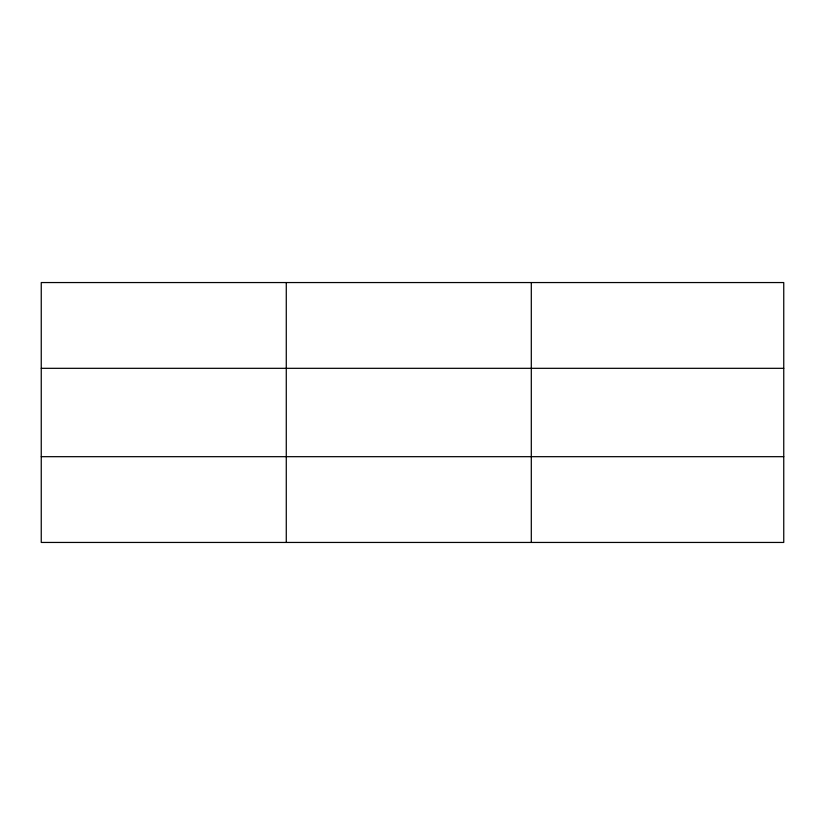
<?xml version="1.0" encoding="UTF-8"?>
<svg xmlns="http://www.w3.org/2000/svg" width="825" height="825" viewBox="0 0 825 825"><rect width="100%" height="100%" fill="white"/><g stroke="black" fill="none" stroke-linecap="round" stroke-linejoin="round"><path stroke-width="1.24" d="M286.275 282.552L286.275 542.448M531.3 282.552L531.3 542.448M783.75 456.679L783.75 542.448L41.25 542.448L41.25 282.552L783.75 282.552L783.75 456.679L41.25 456.679M41.25 368.321L783.75 368.321"/></g></svg>
